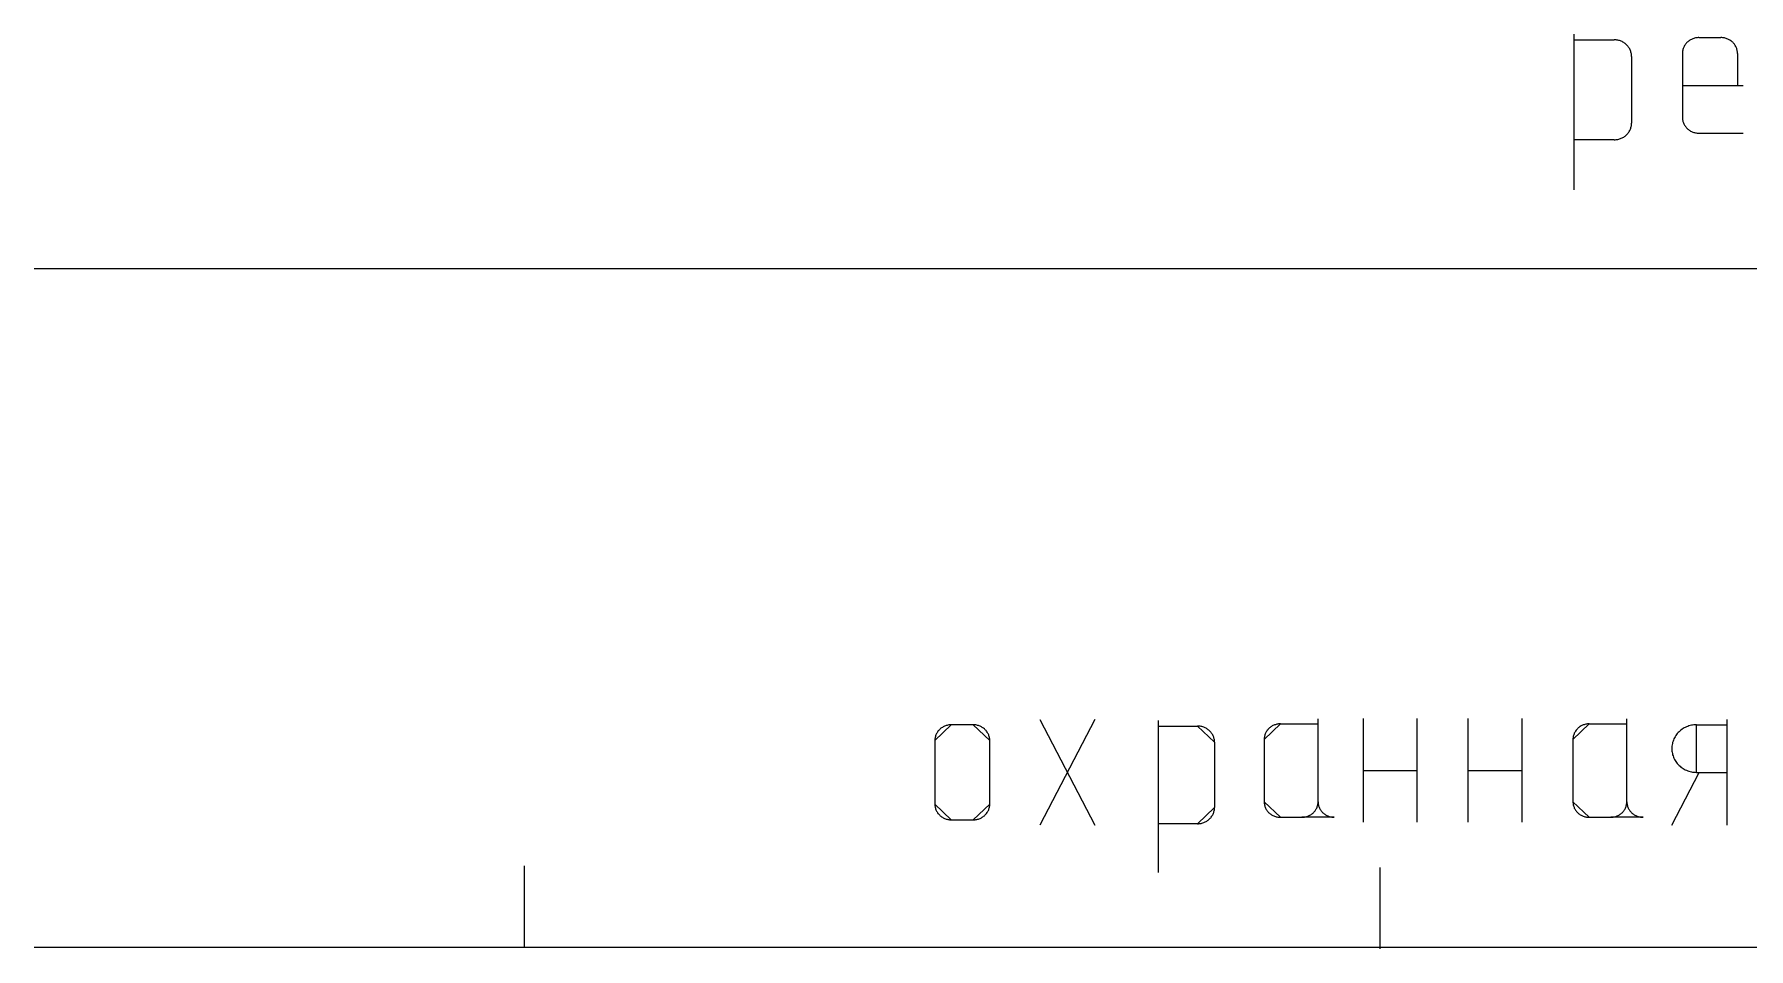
# Model space of a CAD drawing. Extents: x 8646 to 18206, y -17605 to -192.
# Drawn here: x 11059.01 to 11067.29, y -9019.02 to -9014.6 of the extents above; entities that cross this region are included whole.
import ezdxf

# ---------------------------------------------------------------- set-up
doc = ezdxf.new("R2010")
doc.units = 0
doc.layers.get('0').update_dxf_attribs({"linetype": 'CONTINUOUS'})

msp = doc.modelspace()

# ---------------------------------------------------------------- linework, layer by layer
at = {"color": 8, "linetype": 'CONTINUOUS'}
for p, q in [((11066.447, -9014.6037), (11066.447, -9015.3543)), ((11066.447, -9014.6305), (11066.6421, -9014.6305)), ((11066.6465, -9014.6307), (11066.6421, -9014.6305)), ((11066.6509, -9014.6309), (11066.6465, -9014.6307)), ((11066.6553, -9014.6315), (11066.6509, -9014.6309)), ((11066.6595, -9014.6323), (11066.6553, -9014.6315)), ((11066.6638, -9014.6332), (11066.6595, -9014.6323)), ((11066.668, -9014.6345), (11066.6638, -9014.6332)), ((11066.6721, -9014.6359), (11066.668, -9014.6345)), ((11066.6762, -9014.6375), (11066.6721, -9014.6359)), ((11066.6802, -9014.6393), (11066.6762, -9014.6375)), ((11066.684, -9014.6413), (11066.6802, -9014.6393)), ((11066.6877, -9014.6436), (11066.684, -9014.6413)), ((11066.6913, -9014.6459), (11066.6877, -9014.6436)), ((11066.6947, -9014.6484), (11066.6913, -9014.6459)), ((11066.6982, -9014.6512), (11066.6947, -9014.6484)), ((11066.7013, -9014.654), (11066.6982, -9014.6512)), ((11066.7044, -9014.6572), (11066.7013, -9014.654)), ((11066.7072, -9014.6604), (11066.7044, -9014.6572)), ((11066.7098, -9014.6637), (11066.7072, -9014.6604)), ((11066.7123, -9014.6672), (11066.7098, -9014.6637)), ((11066.9797, -9014.662), (11066.9779, -9014.6655)), ((11066.9817, -9014.6584), (11066.9797, -9014.662)), ((11066.9839, -9014.655), (11066.9817, -9014.6584)), ((11066.9862, -9014.6516), (11066.9839, -9014.655)), ((11066.9887, -9014.6485), (11066.9862, -9014.6516)), ((11066.9915, -9014.6454), (11066.9887, -9014.6485)), ((11066.9944, -9014.6424), (11066.9915, -9014.6454)), ((11066.9974, -9014.6398), (11066.9944, -9014.6424)), ((11067.0007, -9014.6371), (11066.9974, -9014.6398)), ((11067.0039, -9014.6346), (11067.0007, -9014.6371)), ((11067.0074, -9014.6324), (11067.0039, -9014.6346)), ((11067.011, -9014.6302), (11067.0074, -9014.6324)), ((11067.0146, -9014.6283), (11067.011, -9014.6302)), ((11067.0184, -9014.6266), (11067.0146, -9014.6283)), ((11067.0222, -9014.625), (11067.0184, -9014.6266)), ((11067.0262, -9014.6237), (11067.0222, -9014.625)), ((11067.0302, -9014.6225), (11067.0262, -9014.6237)), ((11067.0343, -9014.6216), (11067.0302, -9014.6225)), ((11067.0383, -9014.6209), (11067.0343, -9014.6216)), ((11067.0426, -9014.6203), (11067.0383, -9014.6209)), ((11067.0467, -9014.62), (11067.0426, -9014.6203)), ((11067.0509, -9014.6199), (11067.0467, -9014.62)), ((11067.0509, -9014.6199), (11067.1576, -9014.6199)), ((11067.1617, -9014.62), (11067.1576, -9014.6199)), ((11067.1659, -9014.6203), (11067.1617, -9014.62)), ((11067.1701, -9014.6209), (11067.1659, -9014.6203)), ((11067.1742, -9014.6216), (11067.1701, -9014.6209)), ((11067.1782, -9014.6225), (11067.1742, -9014.6216)), ((11067.1823, -9014.6237), (11067.1782, -9014.6225)), ((11067.1862, -9014.625), (11067.1823, -9014.6237)), ((11067.1901, -9014.6266), (11067.1862, -9014.625)), ((11067.1939, -9014.6283), (11067.1901, -9014.6266)), ((11067.1975, -9014.6302), (11067.1939, -9014.6283)), ((11067.2011, -9014.6324), (11067.1975, -9014.6302)), ((11067.2046, -9014.6346), (11067.2011, -9014.6324)), ((11067.2078, -9014.6371), (11067.2046, -9014.6346)), ((11067.2111, -9014.6398), (11067.2078, -9014.6371)), ((11067.2141, -9014.6424), (11067.2111, -9014.6398)), ((11067.217, -9014.6454), (11067.2141, -9014.6424)), ((11067.2197, -9014.6485), (11067.217, -9014.6454)), ((11067.2223, -9014.6516), (11067.2197, -9014.6485)), ((11067.2246, -9014.655), (11067.2223, -9014.6516)), ((11067.2268, -9014.6584), (11067.2246, -9014.655)), ((11067.2288, -9014.662), (11067.2268, -9014.6584)), ((11067.2305, -9014.6655), (11067.2288, -9014.662)), ((11066.7146, -9014.6707), (11066.7123, -9014.6672)), ((11066.7167, -9014.6745), (11066.7146, -9014.6707)), ((11066.7185, -9014.6782), (11066.7167, -9014.6745)), ((11066.7202, -9014.6821), (11066.7185, -9014.6782)), ((11066.7217, -9014.6861), (11066.7202, -9014.6821)), ((11066.7229, -9014.6902), (11066.7217, -9014.6861)), ((11066.7239, -9014.6942), (11066.7229, -9014.6902)), ((11066.7248, -9014.6984), (11066.7239, -9014.6942)), ((11066.7254, -9014.7026), (11066.7248, -9014.6984)), ((11066.7256, -9014.7067), (11066.7254, -9014.7026)), ((11066.7258, -9014.711), (11066.7256, -9014.7067)), ((11066.7258, -9014.711), (11066.7258, -9015.0327)), ((11066.9711, -9014.6928), (11066.971, -9014.6969)), ((11066.971, -9014.6969), (11066.971, -9015.0044)), ((11066.9714, -9014.6888), (11066.9711, -9014.6928)), ((11066.972, -9014.6848), (11066.9714, -9014.6888)), ((11066.9727, -9014.6808), (11066.972, -9014.6848)), ((11066.9737, -9014.677), (11066.9727, -9014.6808)), ((11066.9748, -9014.673), (11066.9737, -9014.677)), ((11066.9763, -9014.6693), (11066.9748, -9014.673)), ((11066.9779, -9014.6655), (11066.9763, -9014.6693)), ((11067.2322, -9014.6693), (11067.2305, -9014.6655)), ((11067.2336, -9014.673), (11067.2322, -9014.6693)), ((11067.2348, -9014.677), (11067.2336, -9014.673)), ((11067.2358, -9014.6808), (11067.2348, -9014.677)), ((11067.2365, -9014.6848), (11067.2358, -9014.6808)), ((11067.2371, -9014.6888), (11067.2365, -9014.6848)), ((11067.2374, -9014.6928), (11067.2371, -9014.6888)), ((11067.2375, -9014.6969), (11067.2374, -9014.6928)), ((11067.2375, -9014.6969), (11067.2375, -9014.8506)), ((11066.971, -9014.8506), (11067.2642, -9014.8506)), ((11066.7098, -9015.08), (11066.7123, -9015.0764)), ((11066.7123, -9015.0764), (11066.7146, -9015.0728)), ((11066.7146, -9015.0728), (11066.7167, -9015.0691)), ((11066.7167, -9015.0691), (11066.7185, -9015.0653)), ((11066.7185, -9015.0653), (11066.7202, -9015.0615)), ((11066.7202, -9015.0615), (11066.7217, -9015.0575)), ((11066.7217, -9015.0575), (11066.7229, -9015.0535)), ((11066.7229, -9015.0535), (11066.7239, -9015.0493)), ((11066.7239, -9015.0493), (11066.7248, -9015.0453)), ((11066.7248, -9015.0453), (11066.7254, -9015.0411)), ((11066.7254, -9015.0411), (11066.7256, -9015.0369)), ((11066.7256, -9015.0369), (11066.7258, -9015.0327)), ((11066.971, -9015.0044), (11066.9711, -9015.0084)), ((11066.9711, -9015.0084), (11066.9714, -9015.0124)), ((11066.9714, -9015.0124), (11066.972, -9015.0164)), ((11066.972, -9015.0164), (11066.9727, -9015.0204)), ((11066.9727, -9015.0204), (11066.9737, -9015.0243)), ((11066.9737, -9015.0243), (11066.9748, -9015.0281)), ((11066.9748, -9015.0281), (11066.9763, -9015.032)), ((11066.9763, -9015.032), (11066.9779, -9015.0357)), ((11066.9779, -9015.0357), (11066.9797, -9015.0393)), ((11066.9797, -9015.0393), (11066.9817, -9015.0429)), ((11066.9817, -9015.0429), (11066.9839, -9015.0462)), ((11066.9839, -9015.0462), (11066.9862, -9015.0496)), ((11066.9862, -9015.0496), (11066.9887, -9015.0528)), ((11066.9887, -9015.0528), (11066.9915, -9015.0559)), ((11066.9915, -9015.0559), (11066.9944, -9015.0588)), ((11066.9944, -9015.0588), (11066.9974, -9015.0615)), ((11066.9974, -9015.0615), (11067.0007, -9015.0642)), ((11067.0007, -9015.0642), (11067.0039, -9015.0666)), ((11067.0039, -9015.0666), (11067.0074, -9015.0688)), ((11067.0074, -9015.0688), (11067.011, -9015.071)), ((11067.011, -9015.071), (11067.0146, -9015.0729)), ((11067.0146, -9015.0729), (11067.0184, -9015.0746)), ((11067.0184, -9015.0746), (11067.0222, -9015.0761)), ((11067.0222, -9015.0761), (11067.0262, -9015.0776)), ((11067.0262, -9015.0776), (11067.0302, -9015.0787)), ((11066.6421, -9015.113), (11066.447, -9015.113)), ((11066.6421, -9015.113), (11066.6465, -9015.113)), ((11066.6465, -9015.113), (11066.6509, -9015.1126)), ((11066.6509, -9015.1126), (11066.6553, -9015.112)), ((11066.6553, -9015.112), (11066.6595, -9015.1113)), ((11066.6595, -9015.1113), (11066.6638, -9015.1103)), ((11066.6638, -9015.1103), (11066.668, -9015.1092)), ((11066.668, -9015.1092), (11066.6721, -9015.1077)), ((11066.6721, -9015.1077), (11066.6762, -9015.106)), ((11066.6762, -9015.106), (11066.6802, -9015.1043)), ((11066.6802, -9015.1043), (11066.684, -9015.1022)), ((11066.684, -9015.1022), (11066.6877, -9015.1001)), ((11066.6877, -9015.1001), (11066.6913, -9015.0977)), ((11066.6913, -9015.0977), (11066.6947, -9015.0952)), ((11066.6947, -9015.0952), (11066.6982, -9015.0924)), ((11066.6982, -9015.0924), (11066.7013, -9015.0895)), ((11066.7013, -9015.0895), (11066.7044, -9015.0865)), ((11066.7044, -9015.0865), (11066.7072, -9015.0833)), ((11066.7072, -9015.0833), (11066.7098, -9015.08)), ((11067.0302, -9015.0787), (11067.0343, -9015.0796)), ((11067.0343, -9015.0796), (11067.0383, -9015.0803)), ((11067.0383, -9015.0803), (11067.0426, -9015.0809)), ((11067.0426, -9015.0809), (11067.0467, -9015.0812)), ((11067.0467, -9015.0812), (11067.0509, -9015.0813)), ((11067.0509, -9015.0813), (11067.2642, -9015.0813)), ((11059.012, -9015.735), (11077.6311, -9015.735)), ((11063.5468, -9017.9389), (11063.4407, -9017.9389)), ((11064.1332, -9017.9134), (11063.8678, -9018.4238)), ((11063.8678, -9017.9134), (11064.1332, -9018.4238)), ((11064.4394, -9017.9189), (11064.4394, -9018.6525)), ((11064.4394, -9017.9451), (11064.6301, -9017.9451)), ((11065.0296, -9017.9348), (11065.212, -9017.9348)), ((11065.212, -9018.3105), (11065.212, -9017.9096)), ((11065.429, -9017.9091), (11065.429, -9018.4088)), ((11065.6888, -9017.9091), (11065.6888, -9018.4088)), ((11065.9358, -9017.9091), (11065.9358, -9018.4088)), ((11066.1956, -9017.9091), (11066.1956, -9018.4088)), ((11066.5207, -9017.9348), (11066.7031, -9017.9348)), ((11066.7031, -9018.3105), (11066.7031, -9017.9096)), ((11067.0391, -9017.9388), (11067.1847, -9017.9388)), ((11067.1856, -9017.9134), (11067.1856, -9018.4238)), ((11063.361, -9018.0154), (11063.361, -9018.3217)), ((11063.6264, -9018.3217), (11063.6264, -9018.0154)), ((11064.7119, -9018.0237), (11064.7119, -9018.3381)), ((11064.9514, -9018.0099), (11064.9514, -9018.3105)), ((11066.4426, -9018.0099), (11066.4426, -9018.3105)), ((11065.429, -9018.159), (11065.6888, -9018.159)), ((11065.9358, -9018.159), (11066.1956, -9018.159)), ((11066.9202, -9018.4238), (11067.0529, -9018.1687)), ((11067.0386, -9018.1689), (11067.1865, -9018.1689)), ((11065.0296, -9018.3857), (11065.1338, -9018.3857)), ((11066.5207, -9018.3857), (11066.625, -9018.3857)), ((11063.4407, -9018.3981), (11063.5468, -9018.3981)), ((11064.6301, -9018.4166), (11064.4394, -9018.4166)), ((11061.3798, -9019.0137), (11061.3798, -9018.6207)), ((11065.5113, -9019.0206), (11065.5113, -9018.6276)), ((11059.012, -9019.0137), (11077.6311, -9019.0137))]:
    msp.add_line(p, q, dxfattribs=at)
at = {"color": 8, "linetype": 'CONTINUOUS', "flags": 128}
for points in [[(11063.4407, -9017.9389), (11063.4365, -9017.939), (11063.4323, -9017.9393), (11063.4282, -9017.9399), (11063.4241, -9017.9406), (11063.42, -9017.9416), (11063.416, -9017.9427), (11063.4121, -9017.944), (11063.4083, -9017.9456), (11063.4044, -9017.9472), (11063.4009, -9017.9492), (11063.3973, -9017.9513), (11063.3938, -9017.9535), (11063.3906, -9017.956), (11063.3874, -9017.9586), (11063.3844, -9017.9614), (11063.3815, -9017.9642), (11063.3788, -9017.9673), (11063.3763, -9017.9704), (11063.3739, -9017.9738), (11063.3717, -9017.9772), (11063.3697, -9017.9807), (11063.368, -9017.9843), (11063.3664, -9017.9881), (11063.3649, -9017.9918), (11063.3638, -9017.9957), (11063.3628, -9017.9996), (11063.362, -9018.0035), (11063.3615, -9018.0075), (11063.3612, -9018.0114), (11063.361, -9018.0154)], [(11063.6264, -9018.0154), (11063.6263, -9018.0114), (11063.626, -9018.0075), (11063.6254, -9018.0035), (11063.6246, -9017.9996), (11063.6236, -9017.9957), (11063.6225, -9017.9918), (11063.6211, -9017.9881), (11063.6195, -9017.9843), (11063.6177, -9017.9807), (11063.6157, -9017.9772), (11063.6136, -9017.9738), (11063.6112, -9017.9704), (11063.6087, -9017.9673), (11063.606, -9017.9642), (11063.6031, -9017.9614), (11063.6001, -9017.9586), (11063.5968, -9017.956), (11063.5936, -9017.9535), (11063.5902, -9017.9513), (11063.5866, -9017.9492), (11063.5829, -9017.9472), (11063.5792, -9017.9456), (11063.5753, -9017.944), (11063.5714, -9017.9427), (11063.5674, -9017.9416), (11063.5633, -9017.9406), (11063.5592, -9017.9399), (11063.5551, -9017.9393), (11063.551, -9017.939), (11063.5468, -9017.9389)], [(11064.7119, -9018.0237), (11064.7117, -9018.0195), (11064.7114, -9018.0155), (11064.7109, -9018.0114), (11064.71, -9018.0073), (11064.7091, -9018.0034), (11064.7079, -9017.9994), (11064.7064, -9017.9956), (11064.7047, -9017.9917), (11064.7029, -9017.9881), (11064.7009, -9017.9844), (11064.6987, -9017.9809), (11064.6962, -9017.9775), (11064.6936, -9017.9743), (11064.6909, -9017.9711), (11064.6879, -9017.9681), (11064.6848, -9017.9653), (11064.6815, -9017.9626), (11064.6781, -9017.9601), (11064.6747, -9017.9579), (11064.671, -9017.9556), (11064.6673, -9017.9537), (11064.6634, -9017.9519), (11064.6594, -9017.9504), (11064.6554, -9017.949), (11064.6512, -9017.9478), (11064.6471, -9017.9468), (11064.6429, -9017.9461), (11064.6387, -9017.9455), (11064.6344, -9017.9452), (11064.6301, -9017.9451)], [(11065.0296, -9017.9348), (11065.0255, -9017.9349), (11065.0214, -9017.9351), (11065.0173, -9017.9357), (11065.0133, -9017.9364), (11065.0094, -9017.9373), (11065.0055, -9017.9384), (11065.0015, -9017.9397), (11064.9978, -9017.9413), (11064.9941, -9017.943), (11064.9906, -9017.9448), (11064.987, -9017.947), (11064.9837, -9017.9491), (11064.9805, -9017.9515), (11064.9773, -9017.9541), (11064.9743, -9017.9567), (11064.9715, -9017.9596), (11064.9688, -9017.9627), (11064.9664, -9017.9657), (11064.9641, -9017.969), (11064.9619, -9017.9724), (11064.96, -9017.9758), (11064.9582, -9017.9793), (11064.9567, -9017.983), (11064.9552, -9017.9867), (11064.9542, -9017.9905), (11064.9532, -9017.9942), (11064.9524, -9017.9982), (11064.9519, -9018.0021), (11064.9516, -9018.0059), (11064.9514, -9018.0099)], [(11066.5207, -9017.9348), (11066.5166, -9017.9349), (11066.5125, -9017.9351), (11066.5084, -9017.9357), (11066.5045, -9017.9364), (11066.5005, -9017.9373), (11066.4966, -9017.9384), (11066.4927, -9017.9397), (11066.489, -9017.9413), (11066.4852, -9017.943), (11066.4817, -9017.9448), (11066.4781, -9017.947), (11066.4748, -9017.9491), (11066.4716, -9017.9515), (11066.4684, -9017.9541), (11066.4655, -9017.9567), (11066.4627, -9017.9596), (11066.4599, -9017.9627), (11066.4575, -9017.9657), (11066.4552, -9017.969), (11066.453, -9017.9724), (11066.4511, -9017.9758), (11066.4493, -9017.9793), (11066.4478, -9017.983), (11066.4463, -9017.9867), (11066.4453, -9017.9905), (11066.4443, -9017.9942), (11066.4435, -9017.9982), (11066.443, -9018.0021), (11066.4427, -9018.0059), (11066.4426, -9018.0099)], [(11067.0395, -9017.939), (11067.0333, -9017.9391), (11067.0271, -9017.9396), (11067.0208, -9017.9403), (11067.0147, -9017.9415), (11067.0087, -9017.943), (11067.0027, -9017.9446), (11066.9968, -9017.9466), (11066.991, -9017.949), (11066.9854, -9017.9514), (11066.9799, -9017.9544), (11066.9746, -9017.9575), (11066.9694, -9017.9609), (11066.9644, -9017.9646), (11066.9597, -9017.9685), (11066.9551, -9017.9727), (11066.9508, -9017.977), (11066.9467, -9017.9815), (11066.943, -9017.9863), (11066.9394, -9017.9913), (11066.9361, -9017.9964), (11066.9332, -9018.0017), (11066.9305, -9018.0071), (11066.928, -9018.0126), (11066.926, -9018.0183), (11066.9242, -9018.0241), (11066.9227, -9018.03), (11066.9216, -9018.0359), (11066.9208, -9018.0419), (11066.9203, -9018.0478), (11066.9202, -9018.0537), (11066.9203, -9018.0598), (11066.9208, -9018.0658), (11066.9216, -9018.0718), (11066.9227, -9018.0777), (11066.9242, -9018.0836), (11066.926, -9018.0893), (11066.928, -9018.095), (11066.9305, -9018.1005), (11066.9332, -9018.1059), (11066.9361, -9018.1112), (11066.9394, -9018.1163), (11066.943, -9018.1213), (11066.9467, -9018.126), (11066.9508, -9018.1307), (11066.9551, -9018.135), (11066.9597, -9018.1391), (11066.9644, -9018.143), (11066.9694, -9018.1467), (11066.9746, -9018.1501), (11066.9799, -9018.1533), (11066.9854, -9018.1561), (11066.991, -9018.1586), (11066.9968, -9018.161), (11067.0027, -9018.163), (11067.0087, -9018.1648), (11067.0147, -9018.1661), (11067.0208, -9018.1672), (11067.0271, -9018.168), (11067.0333, -9018.1685), (11067.0395, -9018.1687)], [(11063.361, -9018.3217), (11063.3612, -9018.3257), (11063.3615, -9018.3297), (11063.362, -9018.3336), (11063.3628, -9018.3375), (11063.3638, -9018.3415), (11063.3649, -9018.3453), (11063.3664, -9018.349), (11063.368, -9018.3528), (11063.3697, -9018.3564), (11063.3717, -9018.3599), (11063.3739, -9018.3633), (11063.3763, -9018.3667), (11063.3788, -9018.3698), (11063.3815, -9018.3729), (11063.3844, -9018.3758), (11063.3874, -9018.3785), (11063.3906, -9018.3811), (11063.3938, -9018.3836), (11063.3973, -9018.3858), (11063.4009, -9018.3879), (11063.4044, -9018.3899), (11063.4083, -9018.3915), (11063.4121, -9018.3931), (11063.416, -9018.3944), (11063.42, -9018.3955), (11063.4241, -9018.3965), (11063.4282, -9018.3972), (11063.4323, -9018.3977), (11063.4365, -9018.3981), (11063.4407, -9018.3981)], [(11063.5468, -9018.3981), (11063.551, -9018.3981), (11063.5551, -9018.3977), (11063.5592, -9018.3972), (11063.5633, -9018.3965), (11063.5674, -9018.3955), (11063.5714, -9018.3944), (11063.5753, -9018.3931), (11063.5792, -9018.3915), (11063.5829, -9018.3899), (11063.5866, -9018.3879), (11063.5902, -9018.3858), (11063.5936, -9018.3836), (11063.5968, -9018.3811), (11063.6001, -9018.3785), (11063.6031, -9018.3758), (11063.606, -9018.3729), (11063.6087, -9018.3698), (11063.6112, -9018.3667), (11063.6136, -9018.3633), (11063.6157, -9018.3599), (11063.6177, -9018.3564), (11063.6195, -9018.3528), (11063.6211, -9018.349), (11063.6225, -9018.3453), (11063.6236, -9018.3415), (11063.6246, -9018.3375), (11063.6254, -9018.3336), (11063.626, -9018.3297), (11063.6263, -9018.3257), (11063.6264, -9018.3217)], [(11064.6301, -9018.4166), (11064.6344, -9018.4166), (11064.6387, -9018.4162), (11064.6429, -9018.4157), (11064.6471, -9018.415), (11064.6512, -9018.414), (11064.6554, -9018.4129), (11064.6594, -9018.4115), (11064.6634, -9018.4098), (11064.6673, -9018.4082), (11064.671, -9018.4061), (11064.6747, -9018.404), (11064.6781, -9018.4017), (11064.6815, -9018.3992), (11064.6848, -9018.3965), (11064.6879, -9018.3937), (11064.6909, -9018.3907), (11064.6936, -9018.3876), (11064.6962, -9018.3844), (11064.6987, -9018.3809), (11064.7009, -9018.3774), (11064.7029, -9018.3737), (11064.7047, -9018.3701), (11064.7064, -9018.3663), (11064.7079, -9018.3624), (11064.7091, -9018.3585), (11064.71, -9018.3544), (11064.7109, -9018.3504), (11064.7114, -9018.3463), (11064.7117, -9018.3422), (11064.7119, -9018.3381)], [(11064.9514, -9018.3105), (11064.9516, -9018.3144), (11064.9519, -9018.3183), (11064.9524, -9018.3223), (11064.9532, -9018.3261), (11064.9542, -9018.3299), (11064.9552, -9018.3337), (11064.9567, -9018.3374), (11064.9582, -9018.3411), (11064.96, -9018.3446), (11064.9619, -9018.3481), (11064.9641, -9018.3514), (11064.9664, -9018.3547), (11064.9688, -9018.3578), (11064.9715, -9018.3608), (11064.9743, -9018.3637), (11064.9773, -9018.3663), (11064.9805, -9018.3689), (11064.9837, -9018.3713), (11064.987, -9018.3735), (11064.9906, -9018.3756), (11064.9941, -9018.3775), (11064.9978, -9018.3791), (11065.0015, -9018.3806), (11065.0055, -9018.382), (11065.0094, -9018.3831), (11065.0133, -9018.384), (11065.0173, -9018.3847), (11065.0214, -9018.3852), (11065.0255, -9018.3856), (11065.0296, -9018.3857)], [(11065.1338, -9018.3857), (11065.1379, -9018.3856), (11065.142, -9018.3852), (11065.146, -9018.3847), (11065.1501, -9018.384), (11065.154, -9018.3831), (11065.158, -9018.382), (11065.1618, -9018.3806), (11065.1656, -9018.3791), (11065.1694, -9018.3775), (11065.1728, -9018.3756), (11065.1764, -9018.3735), (11065.1797, -9018.3713), (11065.183, -9018.3689), (11065.1862, -9018.3663), (11065.1891, -9018.3637), (11065.192, -9018.3608), (11065.1945, -9018.3578), (11065.1971, -9018.3547), (11065.1994, -9018.3514), (11065.2014, -9018.3481), (11065.2034, -9018.3446), (11065.2051, -9018.3411), (11065.2067, -9018.3374), (11065.2081, -9018.3337), (11065.2093, -9018.3299), (11065.2102, -9018.3261), (11065.211, -9018.3223), (11065.2116, -9018.3183), (11065.2118, -9018.3144), (11065.212, -9018.3105), (11065.2121, -9018.3144), (11065.2123, -9018.3183), (11065.2129, -9018.3223), (11065.2137, -9018.3261), (11065.2146, -9018.3299), (11065.2157, -9018.3337), (11065.2172, -9018.3374), (11065.2187, -9018.3411), (11065.2204, -9018.3446), (11065.2224, -9018.3481), (11065.2245, -9018.3514), (11065.2269, -9018.3547), (11065.2294, -9018.3578), (11065.2321, -9018.3608), (11065.2349, -9018.3637), (11065.2378, -9018.3663), (11065.2409, -9018.3689), (11065.2441, -9018.3713), (11065.2476, -9018.3735), (11065.2511, -9018.3756), (11065.2547, -9018.3775), (11065.2584, -9018.3791), (11065.2621, -9018.3806), (11065.2659, -9018.382), (11065.2699, -9018.3831), (11065.2739, -9018.384), (11065.2778, -9018.3847), (11065.282, -9018.3852), (11065.2859, -9018.3856), (11065.2901, -9018.3857)], [(11066.4426, -9018.3105), (11066.4427, -9018.3144), (11066.443, -9018.3183), (11066.4435, -9018.3223), (11066.4443, -9018.3261), (11066.4453, -9018.3299), (11066.4463, -9018.3337), (11066.4478, -9018.3374), (11066.4493, -9018.3411), (11066.4511, -9018.3446), (11066.453, -9018.3481), (11066.4552, -9018.3514), (11066.4575, -9018.3547), (11066.4599, -9018.3578), (11066.4627, -9018.3608), (11066.4655, -9018.3637), (11066.4684, -9018.3663), (11066.4716, -9018.3689), (11066.4748, -9018.3713), (11066.4781, -9018.3735), (11066.4817, -9018.3756), (11066.4852, -9018.3775), (11066.489, -9018.3791), (11066.4927, -9018.3806), (11066.4966, -9018.382), (11066.5005, -9018.3831), (11066.5045, -9018.384), (11066.5084, -9018.3847), (11066.5125, -9018.3852), (11066.5166, -9018.3856), (11066.5207, -9018.3857)], [(11066.625, -9018.3857), (11066.629, -9018.3856), (11066.6331, -9018.3852), (11066.6372, -9018.3847), (11066.6412, -9018.384), (11066.6451, -9018.3831), (11066.6491, -9018.382), (11066.6529, -9018.3806), (11066.6567, -9018.3791), (11066.6605, -9018.3775), (11066.664, -9018.3756), (11066.6675, -9018.3735), (11066.6709, -9018.3713), (11066.6741, -9018.3689), (11066.6773, -9018.3663), (11066.6802, -9018.3637), (11066.6831, -9018.3608), (11066.6857, -9018.3578), (11066.6882, -9018.3547), (11066.6905, -9018.3514), (11066.6926, -9018.3481), (11066.6945, -9018.3446), (11066.6963, -9018.3411), (11066.6979, -9018.3374), (11066.6993, -9018.3337), (11066.7004, -9018.3299), (11066.7014, -9018.3261), (11066.7021, -9018.3223), (11066.7027, -9018.3183), (11066.703, -9018.3144), (11066.7031, -9018.3105), (11066.7032, -9018.3144), (11066.7034, -9018.3183), (11066.704, -9018.3223), (11066.7048, -9018.3261), (11066.7057, -9018.3299), (11066.7069, -9018.3337), (11066.7083, -9018.3374), (11066.7098, -9018.3411), (11066.7115, -9018.3446), (11066.7135, -9018.3481), (11066.7157, -9018.3514), (11066.718, -9018.3547), (11066.7205, -9018.3578), (11066.7232, -9018.3608), (11066.726, -9018.3637), (11066.7289, -9018.3663), (11066.7321, -9018.3689), (11066.7353, -9018.3713), (11066.7387, -9018.3735), (11066.7422, -9018.3756), (11066.7458, -9018.3775), (11066.7495, -9018.3791), (11066.7532, -9018.3806), (11066.757, -9018.382), (11066.761, -9018.3831), (11066.765, -9018.384), (11066.769, -9018.3847), (11066.7731, -9018.3852), (11066.7771, -9018.3856), (11066.7812, -9018.3857)]]:
    msp.add_lwpolyline(points, close=True, dxfattribs=at)

doc.saveas('drawing.dxf')
